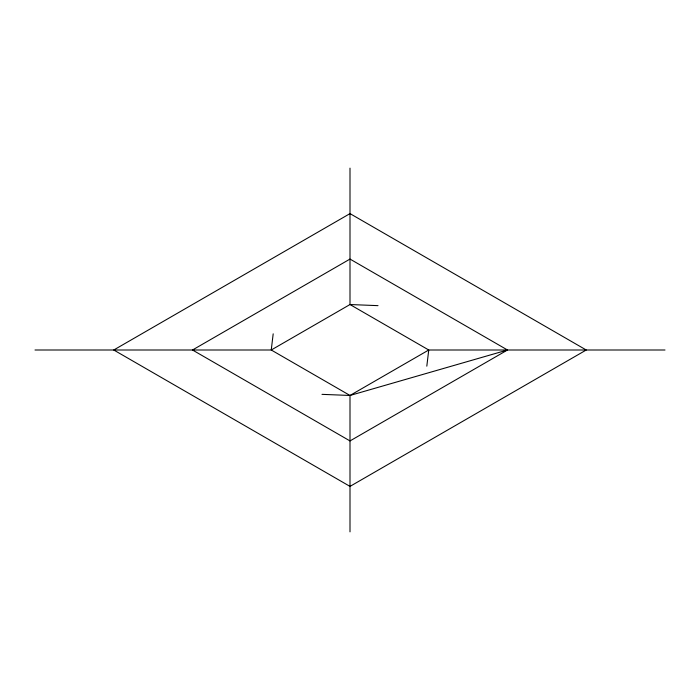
<?xml version="1.0" encoding="UTF-8"?>
<svg xmlns="http://www.w3.org/2000/svg" width="700" height="700" viewBox="0 0 700 700"><rect width="100%" height="100%" fill="white"/><g stroke="black" fill="none" stroke-linecap="round" stroke-linejoin="round"><path stroke-width="1.05" d="M273.184 333.83L271.25 350L350 395.465L507.5 350L350 259.07L192.5 350L350 440.93L507.5 350M426.816 366.17L428.75 350L350 304.535L271.25 350L35 350M321.991 394.354L350 395.465L428.75 350L665 350M378.009 305.646L350 304.535L350 168.14M350 395.465L350 531.86M350 213.605L113.75 350L350 486.395L586.25 350L350 213.605"/></g></svg>
